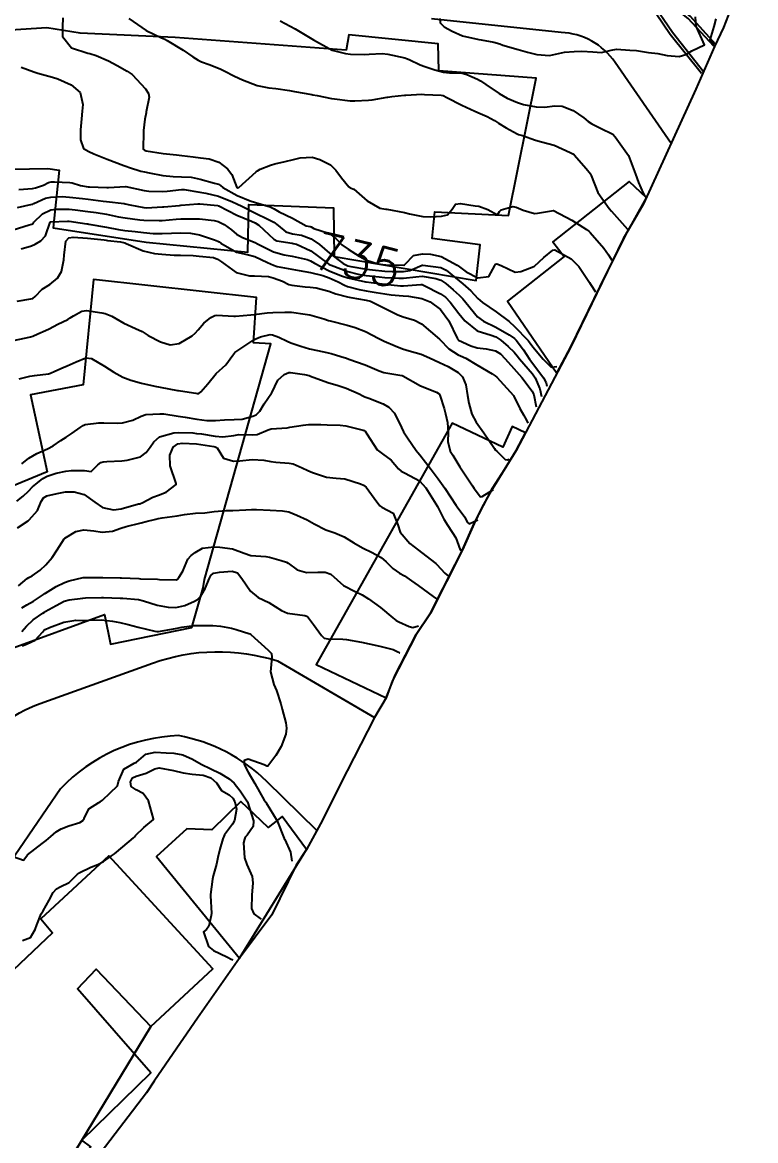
# Model space of a CAD drawing. Header units: metres. Extents: x 318500 to 325275, y 7408834 to 7428799.
# Drawn here: x 321107.5 to 321186.3, y 7414794.2 to 7414914.3 of the extents above; entities that cross this region are included whole.
import ezdxf
from ezdxf.enums import TextEntityAlignment as Align

# ---------------------------------------------------------------- set-up
doc = ezdxf.new("R2010")
doc.units = ezdxf.units.M
doc.header["$MEASUREMENT"] = 0
for name, color, linetype in [('Area', 45, 'Continuous'), ('Canteiro', 45, 'Continuous'), ('Cotas', 45, 'Continuous'), ('Curvas de Nivel 1m', 11, 'Continuous'), ('Curvas de Nivel 5m', 15, 'Continuous'), ('Edificações', 30, 'Continuous'), ('Vias Primárias', 230, 'Continuous')]:
    doc.layers.add(name, color=color, linetype=linetype)
doc.styles.add('Style-STANDARD', font='STANDARD.shx')

msp = doc.modelspace()

# ---------------------------------------------------------------- linework, layer by layer
at = {"layer": 'Area'}
msp.add_lwpolyline([(321183.82, 7414916.37), (321182.83, 7414913.8), (321181.84, 7414911.74), (321179.85, 7414907.17), (321174.23, 7414894.83), (321172.05, 7414891.08), (321166.42, 7414879.47), (321160.54, 7414868.34), (321157.69, 7414863.75), (321156.85, 7414862.21), (321156.03, 7414860.47), (321154.76, 7414857.64), (321151.33, 7414850.85), (321149.78, 7414848.55), (321147.24, 7414843.59), (321146.58, 7414841.76), (321145.3, 7414839.63), (321141.62, 7414832.42), (321139.72, 7414828.6), (321138, 7414825.44), (321136.88, 7414823.77), (321134.27, 7414818.43), (321130.82, 7414813.77), (321126.3, 7414807.32), (321123.3, 7414802.94), (321121.62, 7414800.56), (321120.81, 7414799.29), (321115.95, 7414792.92)], dxfattribs=at)
at = {"layer": 'Canteiro'}
msp.add_lwpolyline([(321181.77, 7414911.77), (321179.02, 7414914.77), (321175.87, 7414917.26, 0.83407), (321175.09, 7414916.58), (321177.34, 7414913.27), (321180.67, 7414909.06)], format="xyb", dxfattribs=at)
at = {"layer": 'Curvas de Nivel 1m', "flags": 128}
for points, elevation in [([(321111.81, 7414914.83), (321111.77, 7414913.85), (321111.79, 7414912.83), (321112.75, 7414911.61), (321114.51, 7414911.02), (321114.74, 7414910.98), (321115.4, 7414910.78), (321116.73, 7414910.2), (321117.67, 7414909.69), (321118.72, 7414909.09), (321118.95, 7414908.96), (321119.26, 7414908.73), (321120.7, 7414907.2), (321121.03, 7414906.71), (321121.09, 7414906.3), (321120.77, 7414904.71), (321120.76, 7414904.61), (321120.65, 7414903.93), (321120.5, 7414902.71), (321120.49, 7414902.56), (321120.44, 7414900.71), (321120.61, 7414900.6), (321120.77, 7414900.55), (321122.6, 7414900.26), (321124.03, 7414900.09), (321124.6, 7414900.02), (321125.84, 7414899.88), (321126.6, 7414899.79), (321127.56, 7414899.66), (321128.59, 7414899.32), (321129.51, 7414898.6), (321129.97, 7414897.99), (321130.53, 7414896.58), (321130.56, 7414896.55), (321130.6, 7414896.54), (321130.74, 7414896.58), (321132.58, 7414898.28), (321132.73, 7414898.39), (321133.04, 7414898.55), (321134.12, 7414899), (321134.59, 7414899.14), (321135.7, 7414899.4), (321136.6, 7414899.61), (321137.31, 7414899.78), (321138.6, 7414899.84), (321139.45, 7414899.61), (321140.59, 7414899.02), (321141.17, 7414898.44), (321141.76, 7414897.62), (321142.56, 7414896.67), (321142.71, 7414896.57), (321143.08, 7414896.41), (321144.54, 7414895.15), (321145.9, 7414894.38), (321146.53, 7414894.27), (321146.65, 7414894.25), (321148.52, 7414893.91), (321149.07, 7414893.78), (321150.52, 7414893.48), (321151.38, 7414893.44), (321152.52, 7414893.5), (321153.15, 7414893.65), (321153.65, 7414894.27), (321154, 7414894.81), (321154.54, 7414894.88), (321156.13, 7414894.64), (321156.54, 7414894.57), (321157.48, 7414894.22), (321158.52, 7414893.67), (321158.73, 7414894), (321158.93, 7414894.2), (321160.16, 7414894.56), (321160.53, 7414894.49), (321161.27, 7414894.17), (321162.52, 7414893.8), (321162.84, 7414893.83), (321164.53, 7414894.13), (321166.51, 7414893.09), (321168.11, 7414892.08), (321168.33, 7414891.91), (321168.5, 7414891.75), (321169.96, 7414890.06), (321170.47, 7414889.36), (321170.83, 7414888.78)], 732), ([(321118.9, 7414914.74), (321120.78, 7414913.45), (321122.42, 7414912.69), (321122.77, 7414912.55), (321123.04, 7414912.41), (321124.75, 7414911.34), (321125.78, 7414910.64), (321126.37, 7414910.27), (321126.73, 7414910.1), (321127.56, 7414909.8), (321128.73, 7414909.36), (321129.24, 7414909.11), (321130.2, 7414908.59), (321130.72, 7414908.34), (321131.12, 7414908.16), (321132.71, 7414907.55), (321133.94, 7414907.3), (321134.7, 7414907.23), (321136.19, 7414907.01), (321136.7, 7414906.92), (321138.58, 7414906.58), (321138.69, 7414906.56), (321139.16, 7414906.47), (321140.69, 7414906.17), (321141.01, 7414906.12), (321142.68, 7414905.92), (321143.19, 7414905.91), (321144.68, 7414905.98), (321145.06, 7414906.01), (321146.69, 7414906.3), (321146.75, 7414906.31), (321147.18, 7414906.36), (321148.52, 7414906.51), (321148.69, 7414906.53), (321150.4, 7414906.61), (321150.69, 7414906.6), (321152.47, 7414906.52), (321152.69, 7414906.47), (321153.1, 7414906.28), (321154.68, 7414905.45), (321156.11, 7414904.8), (321156.67, 7414904.56), (321157.42, 7414904.22), (321158.22, 7414903.78), (321158.65, 7414903.51), (321159.46, 7414903.01), (321160.64, 7414902.36), (321160.77, 7414902.3), (321161.21, 7414902.17), (321162.63, 7414901.69), (321163.27, 7414901.5), (321164.62, 7414901.13), (321166.35, 7414900.37), (321166.61, 7414900.22), (321166.78, 7414900.1), (321168.04, 7414898.63), (321168.51, 7414898.07), (321168.54, 7414898.03), (321168.58, 7414897.89), (321169.32, 7414896.06), (321170.53, 7414894.33), (321170.78, 7414894.05), (321172.5, 7414892.13), (321172.54, 7414892.09)], 731), ([(321152.33, 7414914.77), (321152.38, 7414914.29), (321152.79, 7414913.87), (321153.67, 7414913.39), (321154.78, 7414912.91), (321156.52, 7414912.49), (321156.77, 7414912.45), (321158.15, 7414912.22), (321158.77, 7414912.02), (321159.09, 7414911.88), (321160.76, 7414911.43), (321161.77, 7414911.15), (321162.75, 7414910.87), (321164.11, 7414910.77), (321164.75, 7414910.92), (321165.73, 7414911.14), (321166.76, 7414911.2), (321167.59, 7414911.25), (321168.76, 7414911.18), (321169.72, 7414911.1), (321170.76, 7414911.37), (321171.33, 7414911.47), (321172.76, 7414911.37), (321173.46, 7414911.31), (321174.76, 7414911.11), (321175.75, 7414910.98), (321176.75, 7414910.79), (321178.05, 7414910.66), (321178.75, 7414910.88), (321179.41, 7414911.28), (321180.77, 7414911.91), (321179.89, 7414913.92), (321179.82, 7414914.93)], 729), ([(321181.98, 7414914.73), (321181.79, 7414913.9), (321181.34, 7414912.47), (321181.82, 7414911.99)], 729), ([(321107.35, 7414909.52), (321108.72, 7414909.02), (321109.14, 7414908.87), (321110.71, 7414908.44), (321111.27, 7414908.28), (321112.7, 7414907.64), (321113.67, 7414906.81), (321113.97, 7414905.5), (321113.9, 7414904.8), (321113.82, 7414903.97), (321113.73, 7414902.8), (321113.73, 7414901.7), (321114.06, 7414900.8), (321114.6, 7414900.45), (321115.17, 7414900.21), (321116.59, 7414899.64), (321118.38, 7414898.95), (321118.58, 7414898.87), (321118.98, 7414898.73), (321120.22, 7414898.35), (321120.58, 7414898.27), (321121.1, 7414898.18), (321122.57, 7414897.89), (321123.66, 7414897.76), (321124.57, 7414897.75), (321125.61, 7414897.69), (321126.57, 7414897.49), (321128.11, 7414897.06), (321128.56, 7414896.94), (321128.76, 7414896.81), (321129.01, 7414896.6), (321130.55, 7414895.73), (321131.95, 7414895.15), (321132.54, 7414894.99), (321134.1, 7414894.53), (321134.53, 7414894.31), (321135.06, 7414893.98), (321136.51, 7414893.28), (321137.96, 7414892.48), (321138.41, 7414892.39), (321138.5, 7414892.35), (321138.8, 7414892.17), (321140.49, 7414891.66), (321141.15, 7414891.1), (321141.81, 7414890.43), (321142.47, 7414889.95), (321143.66, 7414889.2), (321144.46, 7414888.77), (321145.72, 7414888.38), (321146.45, 7414888.29), (321146.53, 7414888.29), (321148.45, 7414888.26), (321148.52, 7414888.27), (321148.62, 7414888.34), (321149.49, 7414889.3), (321150.47, 7414889.47), (321151.34, 7414889.42), (321152.46, 7414889.19), (321154.18, 7414888.26), (321154.45, 7414888.07), (321155.16, 7414887.53), (321156.43, 7414886.88), (321157.61, 7414887.04), (321158.25, 7414888.21), (321158.32, 7414888.35), (321158.45, 7414888.38), (321158.93, 7414888.2), (321160.44, 7414887.51), (321161.04, 7414887.57), (321162.45, 7414888.1), (321162.48, 7414888.12), (321162.51, 7414888.15), (321163.52, 7414889.08), (321164.48, 7414889.86), (321164.7, 7414889.9), (321166.46, 7414888.93), (321167.27, 7414888.09), (321168.42, 7414886.37), (321168.54, 7414886.19), (321169.07, 7414885.37)], 733), ([(321107.09, 7414896.36), (321108.55, 7414896.48), (321108.87, 7414896.55), (321109.75, 7414896.86), (321110.29, 7414897.13), (321110.56, 7414897.2), (321110.92, 7414897.2), (321112.56, 7414897.12), (321112.82, 7414897.08), (321113.72, 7414896.8), (321114.56, 7414896.66), (321114.7, 7414896.65), (321116.56, 7414896.6), (321116.73, 7414896.6), (321118.56, 7414896.71), (321118.59, 7414896.71), (321120.55, 7414896.26), (321121.05, 7414896.21), (321122.55, 7414896.17), (321123.04, 7414896.19), (321124.56, 7414896.37), (321124.85, 7414896.36), (321126.55, 7414896.1), (321127.19, 7414895.99), (321128.55, 7414895.65), (321130.06, 7414895.07), (321130.53, 7414894.84), (321131.07, 7414894.57), (321132.52, 7414893.83), (321133.85, 7414893.19), (321134.51, 7414892.87), (321134.95, 7414892.52), (321135.8, 7414891.82), (321136.49, 7414891.61), (321137.46, 7414891.46), (321138.49, 7414891.08), (321139.39, 7414890.46), (321140.47, 7414889.54), (321141.93, 7414888.43), (321142.45, 7414888.18), (321142.76, 7414888.1), (321144.44, 7414887.81), (321145.1, 7414887.73), (321146.44, 7414887.61), (321147.22, 7414887.57), (321148.44, 7414887.56), (321149.1, 7414887.67), (321150.45, 7414888.23), (321150.51, 7414888.25), (321152.45, 7414888), (321153.01, 7414887.71), (321154.42, 7414886.55), (321154.8, 7414886.25), (321155.65, 7414885.48), (321156.4, 7414884.67), (321156.93, 7414884.22), (321158.39, 7414883.24), (321159.77, 7414882.19), (321160.36, 7414881.67), (321161.82, 7414880.16), (321162.04, 7414879.86), (321162.33, 7414879.47), (321163.45, 7414878.14), (321164.31, 7414877.29), (321164.92, 7414877.35)], 734), ([(321106.49, 7414892.04), (321108.2, 7414892.58), (321108.5, 7414892.66), (321108.62, 7414892.74), (321108.72, 7414892.87), (321109.62, 7414893.75), (321110.52, 7414894.18), (321111.1, 7414894.27), (321112.52, 7414894.25), (321113.13, 7414894.2), (321114.52, 7414894.01), (321115.4, 7414893.89), (321116.51, 7414893.71), (321117.82, 7414893.44), (321118.51, 7414893.32), (321120.1, 7414893.12), (321120.51, 7414893.08), (321122.16, 7414893.04), (321122.51, 7414893.06), (321123.99, 7414893.18), (321124.51, 7414893.21), (321125.92, 7414893.23), (321126.51, 7414893.21), (321128.08, 7414893.04), (321128.5, 7414892.94), (321129.17, 7414892.6), (321129.94, 7414892.03), (321130.49, 7414891.57), (321131.13, 7414891.21), (321132.48, 7414890.68), (321132.74, 7414890.55), (321134.47, 7414889.68), (321135.6, 7414889.37), (321136.46, 7414889.23), (321138.06, 7414888.87), (321138.45, 7414888.71), (321138.86, 7414888.47), (321140.44, 7414887.65), (321141.76, 7414887.1), (321142.43, 7414886.89), (321144.35, 7414886.46), (321144.42, 7414886.45), (321144.97, 7414886.38), (321146.42, 7414886.2), (321148.11, 7414886.04), (321148.42, 7414886.03), (321150.29, 7414886.18), (321150.42, 7414886.17), (321150.66, 7414886.07), (321152.41, 7414885.18), (321152.93, 7414884.81), (321153.43, 7414884.27), (321154.38, 7414883.04), (321155.02, 7414882.25), (321156.35, 7414881.19), (321157.84, 7414880.72), (321158.35, 7414880.54), (321158.87, 7414880.2), (321159.66, 7414879.52), (321160.33, 7414878.88), (321160.64, 7414878.49), (321160.89, 7414878.17), (321162.3, 7414876.57), (321162.58, 7414876.15), (321163.07, 7414874.94), (321163.26, 7414874.13)], 736), ([(321107.36, 7414889.99), (321108.47, 7414890.33), (321108.85, 7414890.49), (321109.47, 7414890.86), (321109.95, 7414891.39), (321110.46, 7414892.85), (321110.47, 7414892.88), (321110.5, 7414892.89), (321112.33, 7414892.99), (321112.5, 7414892.99), (321113.7, 7414892.8), (321114.39, 7414892.68), (321114.5, 7414892.67), (321114.63, 7414892.65), (321116.5, 7414892.34), (321117.81, 7414892.07), (321118.49, 7414891.97), (321119.61, 7414891.85), (321120.49, 7414891.74), (321121.53, 7414891.65), (321122.49, 7414891.65), (321123.51, 7414891.69), (321124.49, 7414891.71), (321125.53, 7414891.68), (321126.49, 7414891.51), (321128.13, 7414890.96), (321128.48, 7414890.83), (321128.62, 7414890.75), (321128.8, 7414890.61), (321130.47, 7414889.65), (321131.64, 7414889.39), (321132.46, 7414889.19), (321133.81, 7414888.54), (321134.45, 7414888.23), (321134.87, 7414888.1), (321136.44, 7414887.83), (321137.23, 7414887.69), (321138.43, 7414887.46), (321139.75, 7414887.13), (321140.43, 7414886.88), (321141.42, 7414886.44), (321142.09, 7414886.1), (321142.42, 7414885.97), (321143.65, 7414885.64), (321144.41, 7414885.48), (321145.49, 7414885.29), (321146.41, 7414885.16), (321147.12, 7414885.07), (321148.41, 7414884.95), (321148.98, 7414884.91), (321150.4, 7414884.67), (321151.3, 7414884.3), (321152.39, 7414883.49), (321153.31, 7414882.28), (321154.2, 7414880.41), (321154.26, 7414880.26), (321154.29, 7414880.21), (321154.34, 7414880.18), (321155.67, 7414879.58), (321156.33, 7414879.37), (321157.31, 7414879.24), (321158.33, 7414879.04), (321158.84, 7414878.72), (321159.36, 7414878.19), (321160.3, 7414877.14), (321161.13, 7414876.17), (321162.27, 7414874.7), (321162.42, 7414874.31), (321162.69, 7414873.02)], 737), ([(321106.91, 7414884.37), (321108.4, 7414884.61), (321108.59, 7414884.67), (321108.84, 7414884.87), (321109.6, 7414885.66), (321110.41, 7414886.17), (321111.26, 7414886.84), (321111.69, 7414887.57), (321111.92, 7414888.83), (321111.95, 7414889.33), (321112.16, 7414890.82), (321112.48, 7414891.18), (321112.93, 7414891.26), (321114.48, 7414891.16), (321116.28, 7414890.97), (321116.48, 7414890.94), (321116.63, 7414890.91), (321118.02, 7414890.75), (321118.48, 7414890.66), (321118.63, 7414890.59), (321120.47, 7414889.79), (321121.66, 7414889.5), (321122.46, 7414889.41), (321123.8, 7414889.32), (321124.46, 7414889.32), (321125.82, 7414889.28), (321126.46, 7414889.23), (321128, 7414889.07), (321128.45, 7414888.9), (321128.86, 7414888.6), (321130.43, 7414887.46), (321131.89, 7414887.09), (321132.43, 7414887.11), (321133.92, 7414887.04), (321134.43, 7414886.9), (321135.41, 7414886.52), (321136.09, 7414886.18), (321136.42, 7414886.11), (321137.87, 7414885.93), (321138.41, 7414885.89), (321139.05, 7414885.82), (321140.41, 7414885.44), (321141.14, 7414885.17), (321142.4, 7414884.83), (321142.76, 7414884.77), (321144.4, 7414884.5), (321144.88, 7414884.39), (321146.39, 7414883.61), (321147.81, 7414882.92), (321148.38, 7414882.7), (321149.62, 7414882.32), (321150.36, 7414881.93), (321152.31, 7414880.29), (321152.34, 7414880.25), (321153.31, 7414879.26), (321154.32, 7414878.61), (321154.57, 7414878.5), (321155.11, 7414878.25), (321156.31, 7414877.54), (321157.95, 7414876.56), (321158.29, 7414876.35), (321158.45, 7414876.21), (321160.26, 7414874.24), (321160.3, 7414874.18), (321160.93, 7414872.85), (321161.34, 7414872.16), (321161.65, 7414871.58), (321161.78, 7414871.26)], 738), ([(321106.33, 7414880.12), (321107.89, 7414880.43), (321108.34, 7414880.53), (321108.59, 7414880.61), (321109.15, 7414880.86), (321109.96, 7414881.24), (321110.35, 7414881.42), (321111.3, 7414881.9), (321112.36, 7414882.42), (321112.61, 7414882.57), (321112.97, 7414882.81), (321113.88, 7414883.3), (321114.38, 7414883.37), (321116.01, 7414883.14), (321116.37, 7414883.06), (321117.07, 7414882.76), (321118.36, 7414882.02), (321119.63, 7414881.44), (321120.35, 7414881.11), (321121, 7414880.7), (321122.33, 7414880), (321123.36, 7414879.7), (321124.33, 7414879.82), (321125.72, 7414880.64), (321126.04, 7414880.94), (321126.35, 7414881.31), (321126.98, 7414882), (321127.72, 7414882.62), (321128.14, 7414882.84), (321128.37, 7414882.86), (321130.19, 7414882.77), (321130.37, 7414882.77), (321132.01, 7414882.92), (321132.38, 7414882.96), (321133.79, 7414883.12), (321134.38, 7414883.15), (321135.68, 7414883.21), (321136.38, 7414883.21), (321137.86, 7414882.99), (321138.38, 7414882.89), (321139.86, 7414882.46), (321140.37, 7414882.31), (321140.54, 7414882.28), (321142.36, 7414881.79), (321143.23, 7414881.53), (321144.35, 7414881.1), (321145.78, 7414880.38), (321146.34, 7414880.09), (321147.54, 7414879.56), (321148.33, 7414879.25), (321149.05, 7414879.05), (321150.32, 7414878.68), (321151.23, 7414878.3), (321152.31, 7414877.8), (321153.22, 7414877.36), (321154.3, 7414876.72), (321154.78, 7414876.25), (321155.13, 7414875.39), (321155.31, 7414874.24), (321155.44, 7414873.43), (321155.76, 7414872.24), (321156.23, 7414871.37), (321157.07, 7414870.22), (321158.19, 7414868.55), (321158.33, 7414868.36), (321158.48, 7414868.21), (321159.34, 7414867.36), (321159.58, 7414867.31), (321159.77, 7414867.4)], 739), ([(321107.42, 7414866.88), (321108.17, 7414867.5), (321109.01, 7414868.02), (321110.18, 7414868.52), (321110.79, 7414868.84), (321111.62, 7414869.4), (321112.19, 7414869.77), (321112.82, 7414870.19), (321113.68, 7414870.8), (321113.99, 7414871.02), (321114.21, 7414871.11), (321115.68, 7414871.31), (321116.22, 7414871.31), (321117.72, 7414871.25), (321118.22, 7414871.29), (321119.36, 7414871.59), (321120.23, 7414872.03), (321120.74, 7414872.2), (321122.23, 7414872.28), (321122.67, 7414872.25), (321124.23, 7414872.03), (321124.98, 7414871.9), (321126.23, 7414871.69), (321127.29, 7414871.56), (321128.22, 7414871.54), (321129.2, 7414871.62), (321130.23, 7414871.65), (321131.09, 7414871.71), (321132.23, 7414872), (321132.61, 7414872.17), (321132.99, 7414872.54), (321133.45, 7414873.34), (321134.26, 7414874.48), (321134.29, 7414874.53), (321134.92, 7414875.88), (321135.61, 7414876.51), (321136.09, 7414876.71), (321136.29, 7414876.71), (321137.78, 7414876.48), (321138.29, 7414876.38), (321138.43, 7414876.33), (321140.28, 7414875.62), (321141.41, 7414875.3), (321142.27, 7414875.02), (321143.67, 7414874.4), (321144.06, 7414874.19), (321144.26, 7414874.1), (321144.7, 7414873.94), (321146.25, 7414873.33), (321146.87, 7414872.99), (321147.46, 7414872.35), (321148.22, 7414870.8), (321148.44, 7414870.34), (321148.86, 7414869.67), (321149.8, 7414868.32), (321149.97, 7414868.1), (321150.18, 7414867.87), (321151.4, 7414866.3), (321152.15, 7414865.29), (321152.86, 7414864.28), (321154.1, 7414862.4), (321154.2, 7414862.26), (321155.01, 7414861.16), (321155.28, 7414860.63), (321155.48, 7414860.46), (321156.4, 7414860.86)], 741), ([(321106.87, 7414862.89), (321107.56, 7414863.43), (321108.12, 7414863.95), (321108.58, 7414864.41), (321109.09, 7414864.86), (321109.66, 7414865.33), (321110.14, 7414865.57), (321111.1, 7414865.88), (321112.15, 7414866.1), (321112.77, 7414866.19), (321114.15, 7414866.17), (321114.86, 7414866.08), (321115.58, 7414866.78), (321115.9, 7414867.04), (321116.16, 7414867.12), (321116.55, 7414867.15), (321118.16, 7414867.23), (321118.72, 7414867.28), (321120.17, 7414867.64), (321120.77, 7414868.11), (321121.21, 7414868.7), (321121.61, 7414869.27), (321122.2, 7414869.8), (321123.75, 7414870.22), (321124.2, 7414870.26), (321125.78, 7414870.21), (321126.2, 7414870.16), (321126.72, 7414870.11), (321128.2, 7414869.88), (321129, 7414869.8), (321130.2, 7414869.95), (321130.74, 7414870.03), (321132.2, 7414870.02), (321132.69, 7414870.06), (321133.89, 7414870.53), (321134.11, 7414870.63), (321134.21, 7414870.66), (321135.94, 7414870.78), (321136.21, 7414870.82), (321137.64, 7414871.06), (321138.22, 7414871.11), (321139.55, 7414871.13), (321140.22, 7414871.09), (321141.61, 7414871.04), (321142.22, 7414870.96), (321144.1, 7414870.5), (321144.21, 7414870.46), (321144.3, 7414870.39), (321144.49, 7414870.1), (321145.59, 7414868.38), (321146.18, 7414867.97), (321147.12, 7414867.3), (321147.88, 7414866.34), (321148.16, 7414866.1), (321148.6, 7414865.89), (321150.14, 7414865.05), (321150.82, 7414864.3), (321152.1, 7414862.29), (321152.77, 7414860.96), (321153.18, 7414860.27), (321154.06, 7414858.93), (321154.2, 7414858.56), (321154.5, 7414857.64), (321154.71, 7414857.6)], 742), ([(321106.94, 7414860.01), (321108.08, 7414860.76), (321108.14, 7414860.8), (321108.22, 7414860.87), (321109.09, 7414861.86), (321109.49, 7414862.86), (321109.73, 7414863.23), (321110.11, 7414863.45), (321111.23, 7414863.71), (321112.12, 7414863.87), (321113.04, 7414863.88), (321114.11, 7414863.59), (321115.27, 7414862.78), (321116.09, 7414862.21), (321117.28, 7414861.94), (321118.09, 7414862.07), (321119.97, 7414862.58), (321120.1, 7414862.61), (321120.18, 7414862.63), (321120.34, 7414862.71), (321121.5, 7414863.31), (321122.11, 7414863.54), (321122.94, 7414863.85), (321124, 7414864.66), (321124, 7414864.79), (321123.37, 7414866.67), (321123.32, 7414867.82), (321123.68, 7414868.67), (321124.19, 7414869.03), (321124.65, 7414869.11), (321126.19, 7414869.06), (321128.04, 7414868.75), (321128.18, 7414868.72), (321128.4, 7414868.61), (321129.08, 7414867.51), (321130.17, 7414867.17), (321130.83, 7414867.23), (321132.17, 7414867.36), (321133.42, 7414867.28), (321134.17, 7414867.15), (321134.72, 7414867.08), (321136.16, 7414866.98), (321136.56, 7414866.89), (321137.53, 7414866.48), (321138.16, 7414866.19), (321138.65, 7414865.97), (321140.15, 7414865.46), (321141.2, 7414865.37), (321142.14, 7414865.27), (321143.8, 7414864.73), (321144.13, 7414864.61), (321144.43, 7414864.39), (321145.28, 7414863.21), (321145.89, 7414862.37), (321146.1, 7414862.23), (321147.33, 7414861.59), (321147.81, 7414860.34), (321148.07, 7414859.56), (321149.12, 7414858.32), (321150.04, 7414857.6), (321151.75, 7414856.29), (321151.92, 7414856.19), (321152.02, 7414856.09), (321152.86, 7414855.13), (321153.27, 7414854.81)], 743), ([(321107.07, 7414853.79), (321108, 7414854.58), (321108.18, 7414854.69), (321108.53, 7414854.86), (321109.4, 7414855.47), (321110.01, 7414856.04), (321110.69, 7414856.84), (321111.21, 7414857.66), (321111.98, 7414858.82), (321112.01, 7414858.86), (321112.05, 7414858.9), (321113.23, 7414859.63), (321114.07, 7414859.81), (321115.16, 7414859.68), (321116.06, 7414859.54), (321117.16, 7414859.66), (321118.07, 7414859.99), (321118.64, 7414860.16), (321120.08, 7414860.5), (321120.24, 7414860.55), (321120.77, 7414860.7), (321121.81, 7414860.96), (321122.08, 7414861.03), (321122.5, 7414861.1), (321124.09, 7414861.3), (321124.9, 7414861.46), (321126.09, 7414861.6), (321127.07, 7414861.64), (321128.09, 7414861.76), (321129.38, 7414861.88), (321130.09, 7414861.89), (321131.5, 7414861.96), (321132.09, 7414862), (321132.64, 7414862), (321134.09, 7414861.92), (321135.43, 7414861.85), (321136.09, 7414861.72), (321136.98, 7414861.38), (321138.08, 7414860.88), (321138.84, 7414860.46), (321140.07, 7414859.8), (321141.04, 7414859.46), (321142.06, 7414859.03), (321143.1, 7414858.4), (321144.04, 7414857.86), (321145.05, 7414857.37), (321146.03, 7414856.83), (321146.58, 7414856.36), (321147.29, 7414855.63), (321148.01, 7414855.14), (321148.52, 7414854.85), (321149.3, 7414854.32), (321149.99, 7414853.82), (321151.62, 7414852.65), (321151.97, 7414852.39), (321152.01, 7414852.36)], 744), ([(321107.43, 7414848.88), (321107.93, 7414849.45), (321108.65, 7414850.14), (321109.67, 7414850.85), (321109.84, 7414850.96), (321109.94, 7414851.02), (321111.12, 7414851.67), (321111.96, 7414852.12), (321112.5, 7414852.28), (321113.97, 7414852.47), (321114.25, 7414852.5), (321115.97, 7414852.53), (321116.2, 7414852.53), (321117.97, 7414852.46), (321118.26, 7414852.44), (321119.96, 7414852.3), (321120.5, 7414852.17), (321121.96, 7414851.71), (321123.13, 7414851.49), (321123.95, 7414851.46), (321124.92, 7414851.68), (321125.96, 7414852.12), (321126.29, 7414852.3), (321126.6, 7414852.62), (321127.12, 7414853.48), (321127.58, 7414854.61), (321127.71, 7414854.9), (321128.01, 7414855.15), (321128.65, 7414855.24), (321130.01, 7414855.37), (321130.6, 7414855.16), (321131.07, 7414854.56), (321131.98, 7414853.19), (321132.8, 7414852.54), (321133.96, 7414852), (321135.33, 7414851.12), (321135.95, 7414850.85), (321137.82, 7414850.59), (321137.94, 7414850.56), (321138.12, 7414850.47), (321138.77, 7414849.62), (321139.61, 7414848.45), (321139.92, 7414848.15), (321140.29, 7414848.07), (321141.91, 7414848.06), (321142.31, 7414848.02), (321143.91, 7414847.72), (321144.74, 7414847.55), (321145.9, 7414847.29), (321147.32, 7414846.93), (321147.89, 7414846.65), (321148.01, 7414846.57), (321148.05, 7414846.57)], 746), ([(321107.44, 7414847.33), (321107.9, 7414847.51), (321108.84, 7414847.93), (321109.67, 7414848.85), (321109.79, 7414848.99), (321109.92, 7414849.07), (321110.39, 7414849.31), (321111.93, 7414849.88), (321113.22, 7414850.08), (321113.93, 7414850.07), (321114.63, 7414850.09), (321115.93, 7414850.13), (321117.15, 7414849.97), (321117.93, 7414849.83), (321118.83, 7414849.63), (321119.93, 7414849.34), (321121.71, 7414848.9), (321121.92, 7414848.86), (321122.1, 7414848.86), (321123.93, 7414849.19), (321124.6, 7414849.33), (321125.93, 7414849.51), (321127.03, 7414849.52), (321127.93, 7414849.5), (321128.78, 7414849.45), (321129.93, 7414849.24), (321130.45, 7414849.1), (321131.92, 7414848.62), (321132.04, 7414848.55), (321133.89, 7414846.85), (321134.24, 7414846.52), (321134.28, 7414846.13), (321134.13, 7414844.53), (321134.51, 7414843.19), (321134.78, 7414842.52), (321135.23, 7414841.09), (321135.39, 7414840.51), (321135.79, 7414839.05), (321135.87, 7414838.5), (321135.77, 7414837.82), (321135.29, 7414836.51), (321134.7, 7414835.56), (321133.95, 7414834.53), (321133.85, 7414834.41), (321133.73, 7414834.4), (321133.44, 7414834.53), (321131.74, 7414835.14), (321131.29, 7414835), (321131.3, 7414834.56), (321131.72, 7414833.74), (321132.47, 7414832.54), (321133.46, 7414830.76), (321133.62, 7414830.53), (321133.68, 7414830.44), (321134.84, 7414828.51), (321135.62, 7414826.64), (321135.68, 7414826.5), (321136.27, 7414825.15), (321136.44, 7414824.18)], 747), ([(321105.88, 7414824.9), (321107.59, 7414824.31), (321107.83, 7414824.63), (321108.02, 7414824.86), (321109.61, 7414826.09), (321110.03, 7414826.42), (321110.53, 7414826.83), (321111.11, 7414827.34), (321111.63, 7414827.65), (321112.46, 7414827.98), (321113.64, 7414828.35), (321113.93, 7414828.51), (321114.11, 7414828.78), (321114.63, 7414829.81), (321115.68, 7414830.5), (321115.85, 7414830.58), (321116.07, 7414830.76), (321116.91, 7414831.52), (321117.7, 7414832.3), (321117.81, 7414832.74), (321118.38, 7414834.07), (321119.5, 7414834.71), (321119.73, 7414834.84), (321120.74, 7414835.7), (321121.75, 7414835.89), (321122.91, 7414835.84), (321123.75, 7414835.78), (321124.71, 7414835.61), (321125.74, 7414835.15), (321126.69, 7414834.62), (321127.72, 7414834.12), (321128.68, 7414833.63), (321129.71, 7414833.04), (321130.24, 7414832.57), (321130.89, 7414831.76), (321131.68, 7414830.55), (321132.31, 7414828.54), (321132.28, 7414827.9), (321131.63, 7414827), (321131.43, 7414826.75), (321131.33, 7414826.55), (321131.23, 7414826.17), (321131.34, 7414824.55), (321131.59, 7414823.82), (321132.15, 7414822.54), (321132.23, 7414821.87), (321132.14, 7414820.54), (321132.09, 7414819.11), (321132.34, 7414818.54), (321133.01, 7414818.03), (321133.13, 7414817.95)], 748), ([(321107.47, 7414815.66), (321108.35, 7414815.99), (321108.85, 7414816.85), (321109.02, 7414817.33), (321109.51, 7414818.51), (321109.63, 7414818.73), (321109.71, 7414818.84), (321110.35, 7414820.01), (321110.8, 7414820.83), (321111.14, 7414821.23), (321111.55, 7414821.44), (321112.49, 7414821.88), (321113.38, 7414822.79), (321113.49, 7414822.87), (321113.57, 7414822.92), (321114.82, 7414823.53), (321115.59, 7414823.84), (321116.19, 7414824.16), (321117.05, 7414824.75), (321117.37, 7414824.98), (321117.6, 7414825.17), (321119.4, 7414826.71), (321119.52, 7414826.82), (321119.62, 7414826.93), (321120.52, 7414827.82), (321121.57, 7414828.68), (321121.58, 7414828.75), (321121.02, 7414830.69), (321120.46, 7414831.47), (321119.69, 7414831.84), (321119.18, 7414832.2), (321119.11, 7414832.72), (321119.3, 7414833.13), (321119.71, 7414833.33), (321120.78, 7414833.63), (321121.72, 7414834.1), (321122.19, 7414834.21), (321123.72, 7414833.95), (321124.74, 7414833.67), (321125.71, 7414833.54), (321126.91, 7414833.42), (321127.71, 7414833.14), (321128.34, 7414832.6), (321128.88, 7414831.78), (321129.69, 7414831.3), (321130.08, 7414830.97), (321130.31, 7414830.57), (321130.47, 7414829.76), (321130.26, 7414828.57), (321130.05, 7414828.17), (321129.64, 7414827.6), (321129.2, 7414827.01), (321129.02, 7414826.59), (321128.7, 7414825.49), (321128.48, 7414824.59), (321128.32, 7414823.87), (321127.97, 7414822.6), (321127.91, 7414822.25), (321127.7, 7414820.6), (321127.69, 7414820.45), (321127.78, 7414818.6), (321127.76, 7414818.36), (321127.5, 7414817.19), (321127.25, 7414816.84), (321126.94, 7414816.61), (321127.47, 7414815), (321128, 7414814.59), (321129.45, 7414813.9), (321129.98, 7414813.63), (321130.1, 7414813.55)], 749)]:
    msp.add_lwpolyline(points, dxfattribs=dict(at, elevation=elevation))
at = {"layer": 'Curvas de Nivel 5m', "flags": 128}
for points, elevation in [([(321135.19, 7414914.52), (321136.79, 7414913.66), (321138.77, 7414912.47), (321140.75, 7414911.34), (321142.19, 7414910.98), (321142.75, 7414910.94), (321144.25, 7414910.89), (321144.75, 7414910.92), (321146.14, 7414910.99), (321146.75, 7414910.91), (321148.57, 7414910.52), (321148.74, 7414910.46), (321149.02, 7414910.34), (321150.21, 7414909.79), (321150.73, 7414909.61), (321151.78, 7414909.24), (321152.73, 7414908.98), (321153.38, 7414908.93), (321154.73, 7414908.88), (321155.22, 7414908.75), (321156.37, 7414908.24), (321156.72, 7414908.04), (321157.26, 7414907.68), (321158.7, 7414906.68), (321159.56, 7414906.2), (321160.68, 7414905.73), (321161.32, 7414905.53), (321162.68, 7414905.26), (321163.58, 7414905.23), (321164.68, 7414905.36), (321165.47, 7414905.33), (321166.67, 7414904.88), (321167.8, 7414904.08), (321168.27, 7414903.69), (321168.65, 7414903.45), (321169.89, 7414902.81), (321170.64, 7414902.46), (321170.92, 7414902.32), (321171.17, 7414902.04), (321172.61, 7414900.02), (321173.35, 7414898.01), (321173.68, 7414897.12), (321174.17, 7414896), (321174.32, 7414895.75), (321174.39, 7414895.67)], 730), ([(321106.95, 7414894.46), (321108.53, 7414894.79), (321108.59, 7414894.81), (321108.69, 7414894.87), (321109.97, 7414895.43), (321110.54, 7414895.56), (321111.76, 7414895.61), (321112.54, 7414895.57), (321113.93, 7414895.41), (321114.54, 7414895.33), (321116.17, 7414895.14), (321116.53, 7414895.1), (321118.42, 7414894.86), (321118.53, 7414894.84), (321119.01, 7414894.73), (321120.53, 7414894.44), (321120.82, 7414894.42), (321122.53, 7414894.52), (321122.69, 7414894.53), (321124.35, 7414894.66), (321124.51, 7414894.68), (321124.53, 7414894.68), (321126.34, 7414894.82), (321126.53, 7414894.82), (321128.49, 7414894.65), (321128.53, 7414894.64), (321128.6, 7414894.61), (321130.52, 7414893.62), (321132.08, 7414892.98), (321132.5, 7414892.79), (321132.89, 7414892.55), (321134.49, 7414891.04), (321134.83, 7414890.87), (321136.48, 7414890.61), (321136.57, 7414890.59), (321136.93, 7414890.49), (321138.47, 7414889.77), (321140.25, 7414888.45), (321140.45, 7414888.33), (321140.65, 7414888.24), (321142.44, 7414887.57), (321143.55, 7414887.28), (321144.43, 7414887.14), (321145.83, 7414886.98), (321146.43, 7414886.93), (321147.93, 7414886.85), (321148.43, 7414886.85), (321149.75, 7414887), (321150.43, 7414887.06), (321151.89, 7414886.83), (321152.43, 7414886.65), (321152.98, 7414886.28), (321153.75, 7414885.6), (321154.41, 7414885.01), (321154.79, 7414884.64), (321155.12, 7414884.25), (321156.38, 7414882.69), (321157.03, 7414882.22), (321158.36, 7414881.59), (321159.77, 7414880.77), (321160.34, 7414880.38), (321160.55, 7414880.18), (321161.32, 7414879.15), (321161.97, 7414878.16), (321162.31, 7414877.69), (321163.48, 7414876.14), (321163.75, 7414875.6), (321163.83, 7414875.24)], 735), ([(321107.14, 7414876.03), (321108.28, 7414876.3), (321108.76, 7414876.39), (321110.29, 7414876.58), (321110.5, 7414876.63), (321110.97, 7414876.84), (321111.87, 7414877.25), (321112.3, 7414877.43), (321113.26, 7414877.85), (321114.31, 7414878.28), (321114.9, 7414878.2), (321116.3, 7414877.4), (321117.31, 7414876.75), (321118.28, 7414876.2), (321119.14, 7414875.87), (321120.27, 7414875.57), (321121.71, 7414875.25), (321122.27, 7414875.14), (321124.14, 7414874.78), (321124.26, 7414874.76), (321124.93, 7414874.65), (321126.1, 7414874.48), (321126.26, 7414874.45), (321126.44, 7414874.45), (321126.66, 7414874.63), (321127.41, 7414875.49), (321128.29, 7414876.61), (321129.35, 7414877.55), (321130.08, 7414878.58), (321130.32, 7414878.85), (321131.28, 7414879.52), (321132.34, 7414880.21), (321132.55, 7414880.34), (321133.05, 7414880.54), (321134.1, 7414880.78), (321134.34, 7414880.77), (321135.05, 7414880.52), (321135.91, 7414880.08), (321136.33, 7414879.9), (321137.4, 7414879.55), (321138.33, 7414879.27), (321139.86, 7414878.92), (321140.32, 7414878.83), (321140.64, 7414878.76), (321141.71, 7414878.43), (321142.32, 7414878.25), (321142.57, 7414878.16), (321144.31, 7414877.52), (321145.8, 7414876.88), (321146.3, 7414876.71), (321148.25, 7414876.38), (321148.29, 7414876.37), (321148.37, 7414876.34), (321150.27, 7414875.27), (321151.97, 7414874.59), (321152.26, 7414874.41), (321152.34, 7414874.29), (321152.79, 7414872.83), (321152.94, 7414872.28), (321153.15, 7414871.35), (321153.23, 7414870.27), (321153.21, 7414869.29), (321153.46, 7414868.27), (321153.73, 7414867.82), (321154.17, 7414867.11), (321154.49, 7414866.58), (321154.71, 7414866.25), (321155.83, 7414864.54), (321156.03, 7414864.23), (321156.13, 7414864.09), (321156.69, 7414863.36), (321156.89, 7414863.38), (321158.09, 7414864.13)], 740), ([(321107.42, 7414851.41), (321107.95, 7414851.73), (321108.67, 7414852.15), (321109.75, 7414852.85), (321109.88, 7414852.94), (321109.97, 7414853), (321111.1, 7414853.72), (321111.99, 7414854.15), (321112.5, 7414854.31), (321114, 7414854.67), (321114.11, 7414854.68), (321116, 7414854.66), (321116.11, 7414854.66), (321118, 7414854.63), (321118.11, 7414854.63), (321120, 7414854.56), (321120.15, 7414854.55), (321122, 7414854.48), (321122.21, 7414854.47), (321124, 7414854.44), (321124.15, 7414854.51), (321124.28, 7414854.66), (321124.7, 7414855.34), (321125.25, 7414856.64), (321125.62, 7414857.05), (321126.03, 7414857.36), (321126.83, 7414857.84), (321128.04, 7414857.99), (321128.69, 7414857.95), (321130.04, 7414857.76), (321131.3, 7414857.29), (321132.03, 7414857.05), (321133.63, 7414856.93), (321134.03, 7414856.86), (321135.29, 7414856.51), (321135.85, 7414856.34), (321136.02, 7414856.23), (321137.02, 7414855.49), (321138.01, 7414855.21), (321139.22, 7414855.24), (321140.01, 7414855.25), (321140.61, 7414855.05), (321141.29, 7414854.43), (321141.99, 7414853.82), (321143.22, 7414853.16), (321143.98, 7414852.8), (321144.65, 7414852.38), (321145.96, 7414851.46), (321147.3, 7414850.35), (321147.65, 7414850.06), (321147.94, 7414849.92), (321149.02, 7414849.41), (321149.42, 7414849.31), (321150.04, 7414849.47)], 745)]:
    msp.add_lwpolyline(points, dxfattribs=dict(at, elevation=elevation))
at = {"layer": 'Edificações'}
msp.add_lwpolyline([(321102.32, 7414898.48), (321110.21, 7414898.63), (321111.43, 7414898.46), (321110.79, 7414892.25), (321120.77, 7414890.72), (321131.7, 7414889.66), (321131.82, 7414894.76), (321140.91, 7414894.41), (321140.99, 7414889.19), (321156.25, 7414886.61), (321156.66, 7414890.42), (321151.5, 7414891.12), (321151.79, 7414893.99), (321159.71, 7414893.58), (321162.67, 7414908.36), (321162.67, 7414908.36), (321152.22, 7414909.12), (321152.15, 7414912.05), (321142.57, 7414912.99), (321142.25, 7414911.36), (321123.91, 7414912.73), (321113.7, 7414913.17), (321110.12, 7414913.75), (321098.37, 7414912.99)], dxfattribs=at)
for points in [[(321174.53, 7414895.49), (321172.67, 7414897.22), (321164.46, 7414890.76), (321165.69, 7414889.19), (321159.59, 7414884.37), (321164.91, 7414876.62), (321166.42, 7414879.47), (321170.18, 7414887.22), (321172.46, 7414891.77), (321174.53, 7414895.49)], [(321127.05, 7414854.46), (321134.16, 7414879.79), (321132.32, 7414879.91), (321132.62, 7414884.76), (321115.12, 7414886.72), (321113.99, 7414875.38), (321108.36, 7414874.32), (321110.14, 7414866.03), (321101.18, 7414862.33), (321106.1, 7414846.98), (321116.3, 7414850.71), (321116.95, 7414847.51), (321125.67, 7414849.29), (321126.91, 7414853.55), (321127.05, 7414854.46)], [(321161.53, 7414870.22), (321160.09, 7414870.91), (321159.09, 7414868.68), (321153.67, 7414871.25), (321139.04, 7414845.34), (321146.58, 7414841.76), (321146.58, 7414841.76), (321147.55, 7414844.19), (321149.78, 7414848.55), (321151.33, 7414850.85), (321153.97, 7414856.08), (321154.76, 7414857.64), (321156.03, 7414860.47), (321158.01, 7414864.27), (321159.27, 7414866.29), (321160.54, 7414868.34), (321161.53, 7414870.22)], [(321138, 7414825.44), (321135.39, 7414828.99), (321133.89, 7414827.8), (321130.94, 7414830.6), (321127.84, 7414827.55), (321125.15, 7414827.65), (321121.89, 7414824.7), (321130.82, 7414813.77)], [(321121.26, 7414806.42), (321127.94, 7414812.63), (321116.76, 7414824.77), (321109.46, 7414818), (321110.7, 7414816.5), (321101.54, 7414807.8), (321099.21, 7414810.54), (321092.27, 7414800.45), (321096.05, 7414796.36), (321087.04, 7414787.99), (321086.1, 7414789.57), (321078.95, 7414782.18), (321080.3, 7414780.45), (321080.56, 7414771.92), (321082.89, 7414768.35), (321080.51, 7414765.98), (321090.03, 7414755.02)], [(321090.03, 7414755.02), (321091.8, 7414757.57), (321094.06, 7414761.12), (321100.36, 7414770.47), (321104.23, 7414775.81), (321101.68, 7414777.76), (321098.88, 7414774.86), (321096.35, 7414776.85), (321114.83, 7414793.48), (321113.85, 7414794.21), (321121.28, 7414801.43), (321113.38, 7414810.45), (321115.41, 7414812.58), (321121.26, 7414806.42)]]:
    msp.add_lwpolyline(points, close=True, dxfattribs=at)
at = {"layer": 'Vias Primárias'}
for points in [[(321069.72, 7414788.82), (321076.94, 7414799.55), (321085.69, 7414811.79), (321093.94, 7414823.4), (321101.85, 7414835.24, -0.160425), (321109.37, 7414841.13, 0), (321121.45, 7414845.47, -0.165445), (321134.88, 7414845.71), (321145.3, 7414839.63)], [(321181.99, 7414911.97), (321179.23, 7414914.99), (321176.05, 7414917.5, 0.838914), (321174.83, 7414916.41), (321177.09, 7414913.09), (321180.44, 7414908.88)], [(321177.18, 7414901.31), (321171.19, 7414910.03, 0.235338), (321165.36, 7414913.26), (321151.43, 7414914.73)], [(321139.11, 7414827.47), (321133.74, 7414832.76, 0.151578), (321124.24, 7414837.68, 0.196801), (321111.58, 7414831.97), (321104.21, 7414821.21), (321094.69, 7414807.47), (321086.22, 7414795.71), (321078, 7414783.85, 0.126514), (321076.06, 7414778.61, 0.151739), (321078.75, 7414765.22, 0.103681), (321088.87, 7414753.35, 0.448626)]]:
    msp.add_lwpolyline(points, format="xyb", dxfattribs=at)

# ---------------------------------------------------------------- texts
at = {"layer": 'Cotas', "style": 'Style-STANDARD'}
msp.add_text('735', height=4, rotation=346.125, dxfattribs=at).set_placement((321143.51, 7414888.82, 735), align=Align.MIDDLE_CENTER)

doc.saveas('drawing.dxf')
